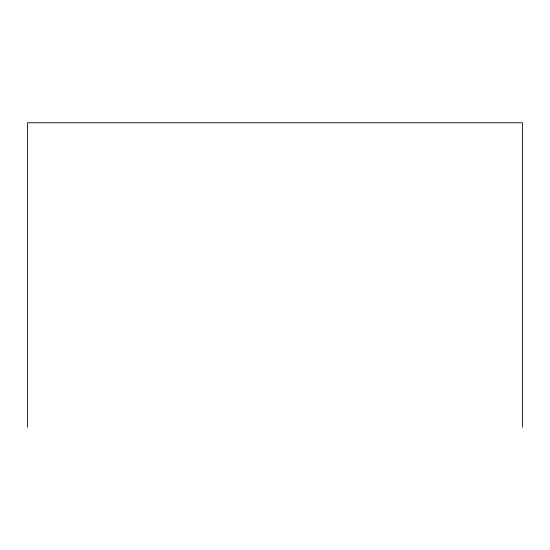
<?xml version="1.0" encoding="UTF-8"?>
<svg xmlns="http://www.w3.org/2000/svg" width="550" height="550" viewBox="0 0 550 550"><rect width="100%" height="100%" fill="white"/><g stroke="black" fill="none" stroke-linecap="round" stroke-linejoin="round"><path stroke-width="0.82" d="M522.5 427.233L522.5 122.767L27.5 122.767L27.5 427.233"/></g></svg>
